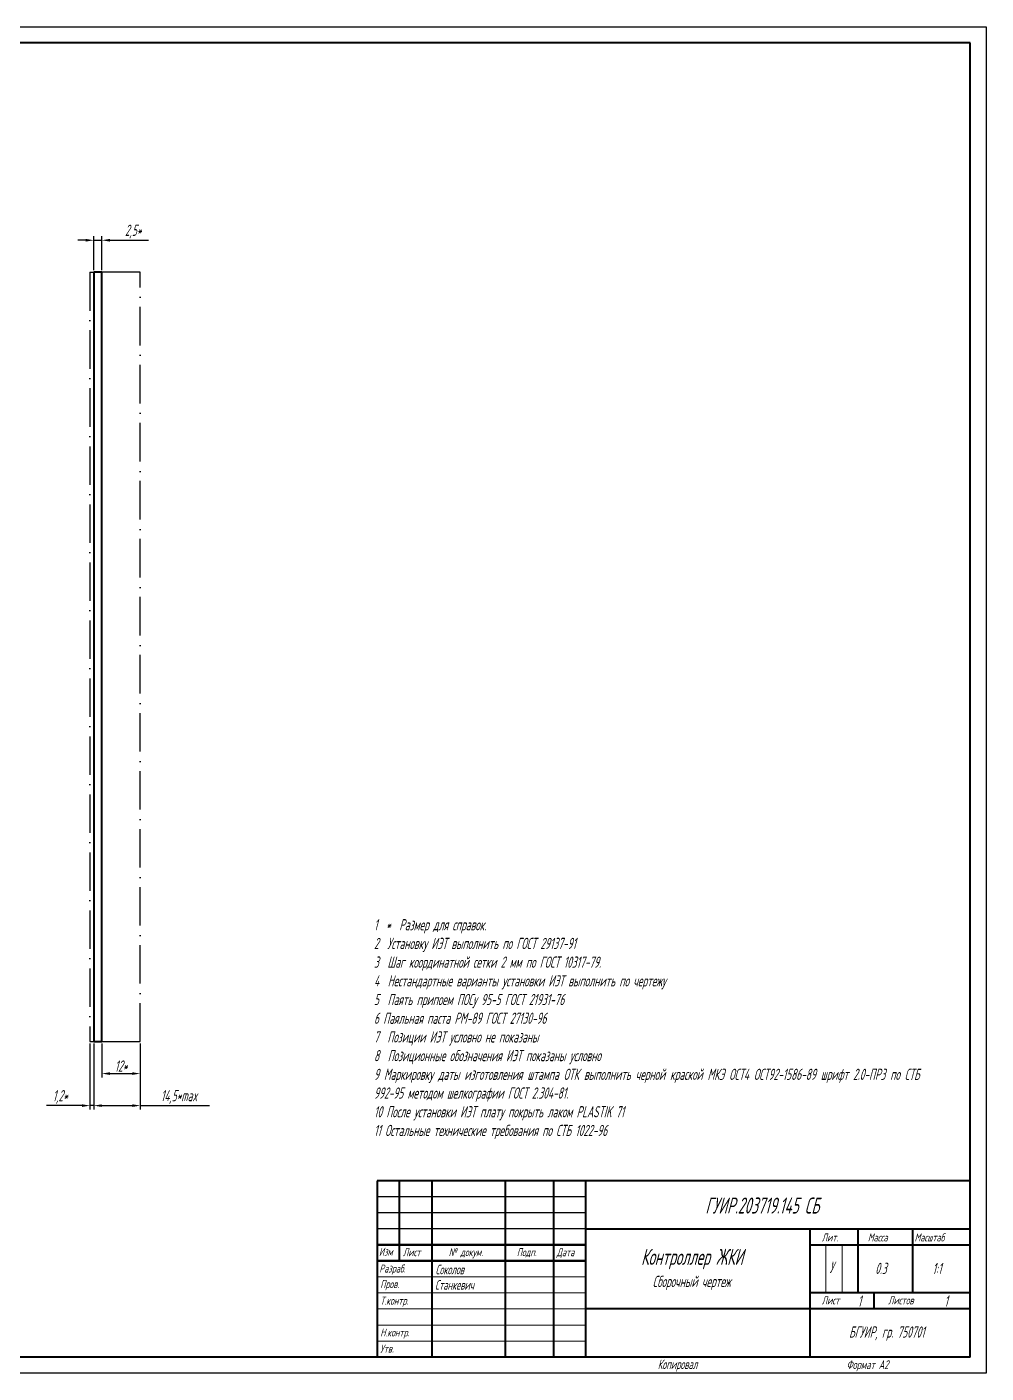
# Model space of a CAD drawing. Extents: x 0 to 597, y 0 to 420.
# Drawn here: x 297.7 to 597, y 0 to 420 of the extents above; entities that cross this region are included whole.
import ezdxf

# ---------------------------------------------------------------- set-up
doc = ezdxf.new("R2010")
doc.units = 0
doc.header["$MEASUREMENT"] = 0
doc.linetypes.add('ACAD_ISO10W100', pattern=[18, 12, -3, 0, -3])
doc.layers.get('0').update_dxf_attribs({"linetype": 'CONTINUOUS'})
doc.layers.get('DEFPOINTS').update_dxf_attribs({"linetype": 'CONTINUOUS'})
doc.layers.add('KONTUR', color=7, linetype='CONTINUOUS')
doc.layers.add('штрих-пунктир', color=7, linetype='ACAD_ISO10W100')
for name, color, linetype, lineweight in [('Основная', 7, 'CONTINUOUS', 40), ('текст', 7, 'CONTINUOUS', 30), ('тонкая', 7, 'CONTINUOUS', 20)]:
    doc.layers.add(name, color=color, linetype=linetype, lineweight=lineweight)
doc.styles.get("Standard").update_dxf_attribs({"font": 'gost.TTF', "oblique": 15})
doc.styles.add('стиль рамки', font='gost.TTF', dxfattribs={"width": 0.75, "oblique": 15, "height": 3.5})
doc.styles.add('стиль1', font='gost.TTF', dxfattribs={"width": 0.75, "oblique": 15, "height": 3.5})
doc.dimstyles.get("Standard").update_dxf_attribs({"dimtxt": 3, "dimasz": 3, "dimexe": 2.5, "dimexo": 2.5, "dimgap": 1.5, "dimtad": 0, "dimtih": 1, "dimtoh": 1, "dimdec": 4, "dimzin": 0, "dimdsep": 46, "dimtxsty": 'Standard', "dimcen": -3, "dimdle": 1.25, "dimadec": 0, "dimazin": 0, "dimtfac": 0.75, "dimtdec": 4, "dimtofl": 0, "dimtmove": 0, "dimatfit": 3, "dimfxl": 1, "dimtvp": 1.5, "dimtolj": 1, "dimtzin": 0, "dimarcsym": 0})

# ---------------------------------------------------------------- blocks, each defined once
blk = doc.blocks.new('*D6')
at = {"color": 0, "lineweight": -2, "transparency": 16777216}
for p, q in [((317.37, 102.81), (317.37, 82.19)), ((318.57, 102.81), (318.57, 82.19)), ((314.87, 83.44), (303.82, 83.44)), ((318.57, 83.44), (317.37, 83.44)), ((321.07, 83.44), (323.57, 83.44))]:
    blk.add_line(p, q, dxfattribs=at)
at = {"color": 0, "transparency": 16777216}
for points in [[(314.87, 83.86), (314.87, 83.02), (317.37, 83.44)], [(321.07, 83.86), (321.07, 83.02), (318.57, 83.44)]]:
    blk.add_solid(points, dxfattribs=at)
at = {"layer": 'DEFPOINTS', "color": 0, "transparency": 16777216}
for p in [(317.37, 103.44), (318.57, 103.44), (318.57, 83.44)]:
    blk.add_point(p, dxfattribs=at)
at = {"color": 0, "transparency": 16777216, "insert": (308.09, 86.15), "char_height": 3.5, "attachment_point": 5, "style": 'стиль1'}
blk.add_mtext('\\A1;1,2*', dxfattribs=at)
blk = doc.blocks.new('*D7')
at = {"color": 0, "lineweight": -2, "transparency": 16777216}
for p, q in [((318.57, 102.81), (318.57, 82.19)), ((333.07, 102.81), (333.07, 82.19)), ((321.07, 83.44), (330.57, 83.44)), ((333.07, 83.44), (354.7, 83.44))]:
    blk.add_line(p, q, dxfattribs=at)
at = {"color": 0, "transparency": 16777216}
for points in [[(321.07, 83.86), (321.07, 83.02), (318.57, 83.44)], [(330.57, 83.86), (330.57, 83.02), (333.07, 83.44)]]:
    blk.add_solid(points, dxfattribs=at)
at = {"layer": 'DEFPOINTS', "color": 0, "transparency": 16777216}
for p in [(318.57, 103.44), (333.07, 103.44), (333.07, 83.44)]:
    blk.add_point(p, dxfattribs=at)
at = {"color": 0, "transparency": 16777216, "insert": (345.13, 86.15), "char_height": 3.5, "attachment_point": 5, "style": 'стиль1'}
blk.add_mtext('\\A1;14,5*max', dxfattribs=at)
blk = doc.blocks.new('*D8')
at = {"color": 0, "lineweight": -2, "transparency": 16777216}
for p, q in [((321.07, 102.81), (321.07, 92.19)), ((333.07, 102.81), (333.07, 92.19)), ((323.57, 93.44), (330.57, 93.44))]:
    blk.add_line(p, q, dxfattribs=at)
at = {"color": 0, "transparency": 16777216}
for points in [[(323.57, 93.86), (323.57, 93.02), (321.07, 93.44)], [(330.57, 93.86), (330.57, 93.02), (333.07, 93.44)]]:
    blk.add_solid(points, dxfattribs=at)
at = {"layer": 'DEFPOINTS', "color": 0, "transparency": 16777216}
for p in [(321.07, 103.44), (333.07, 103.44), (333.07, 93.44)]:
    blk.add_point(p, dxfattribs=at)
at = {"color": 0, "transparency": 16777216, "insert": (327.07, 95.81), "char_height": 3.5, "attachment_point": 5, "style": 'стиль1'}
blk.add_mtext('\\A1;12*', dxfattribs=at)
blk = doc.blocks.new('*D9')
at = {"color": 0, "lineweight": -2, "transparency": 16777216}
for p, q in [((316.07, 353.44), (313.57, 353.44)), ((318.57, 344.06), (318.57, 354.69)), ((318.57, 353.44), (321.07, 353.44)), ((321.07, 344.06), (321.07, 354.69)), ((323.57, 353.44), (335.62, 353.44))]:
    blk.add_line(p, q, dxfattribs=at)
at = {"color": 0, "transparency": 16777216}
for points in [[(316.07, 353.86), (316.07, 353.02), (318.57, 353.44)], [(323.57, 353.86), (323.57, 353.02), (321.07, 353.44)]]:
    blk.add_solid(points, dxfattribs=at)
at = {"layer": 'DEFPOINTS', "color": 0, "transparency": 16777216}
for p in [(321.07, 353.44), (318.57, 343.44), (321.07, 343.44)]:
    blk.add_point(p, dxfattribs=at)
at = {"color": 0, "transparency": 16777216, "insert": (330.85, 356.15), "char_height": 3.5, "attachment_point": 5, "style": 'стиль1'}
blk.add_mtext('\\A1;2,5*', dxfattribs=at)

msp = doc.modelspace()

# ---------------------------------------------------------------- linework, layer by layer
for p, q in [((471.99575, 54.99759), (406.99575, 54.99759)), ((471.99575, 49.99759), (406.99575, 49.99759)), ((471.99575, 44.99759), (406.99575, 44.99759)), ((541.99575, 4.99759), (541.99575, 4.99759))]:
    msp.add_line(p, q)
at = {"lineweight": 50}
for p, q in [((471.99575, 39.99759), (406.99575, 39.99759)), ((471.99575, 34.99759), (406.99575, 34.99759))]:
    msp.add_line(p, q, dxfattribs=at)
at = {"layer": 'KONTUR'}
for p, q in [((-0.00425, 419.99759), (596.99575, 419.99759)), ((596.99575, 419.99759), (596.99575, -0.00241)), ((596.99575, -0.00241), (-0.00425, -0.00241))]:
    msp.add_line(p, q, dxfattribs=at)
at = {"layer": 'Основная'}
for p, q in [((591.99575, 414.99759), (19.99575, 414.99759)), ((591.99575, 4.99759), (591.99575, 414.99759)), ((321.07052, 343.4389), (318.57052, 343.4389)), ((318.57052, 343.4389), (318.57052, 103.439)), ((321.07052, 103.439), (321.07052, 343.4389)), ((318.57052, 103.439), (321.07052, 103.439)), ((406.99575, 59.99759), (406.99575, 4.99759)), ((591.99575, 59.99759), (406.99575, 59.99759)), ((413.99575, 34.99759), (413.99575, 59.99759)), ((423.99575, 59.99759), (423.99575, 4.99759)), ((446.99575, 4.99759), (446.99575, 59.99759)), ((461.99575, 59.99759), (461.99575, 4.99759)), ((471.99575, 59.99759), (471.99575, 4.99759)), ((471.99575, 44.99759), (591.99575, 44.99759)), ((541.99575, 44.99759), (541.99575, 4.99759)), ((556.99575, 44.99759), (556.99575, 24.99759)), ((573.99575, 44.99759), (573.99575, 24.99759)), ((541.99575, 39.99759), (591.99575, 39.99759)), ((591.99575, 24.99759), (541.99575, 24.99759)), ((561.99575, 24.99759), (561.99575, 19.99759)), ((591.99575, 19.99759), (471.99575, 19.99759)), ((591.99575, 4.99759), (7.99575, 4.99759))]:
    msp.add_line(p, q, dxfattribs=at)
at = {"layer": 'тонкая'}
for p, q in [((546.98339, 39.7889), (546.98339, 24.99759)), ((552.06133, 39.7889), (552.06133, 24.99759)), ((406.99575, 29.99759), (471.99575, 29.99759)), ((471.99575, 24.99759), (406.99575, 24.99759)), ((471.99575, 19.99759), (406.99575, 19.99759))]:
    msp.add_line(p, q, dxfattribs=at)
for points in [[(406.99575, 14.99759), (471.99575, 14.99759)], [(406.99575, 9.99759), (471.99575, 9.99759)]]:
    msp.add_lwpolyline(points, dxfattribs=at)
at = {"layer": 'штрих-пунктир'}
for p, q in [((317.37052, 343.4389), (317.37052, 103.439)), ((317.37052, 343.4389), (318.57052, 343.4389)), ((333.07052, 343.4389), (321.07052, 343.4389)), ((333.07052, 103.439), (333.07052, 343.4389)), ((317.37052, 103.439), (318.57052, 103.439)), ((321.07052, 103.439), (333.07052, 103.439))]:
    msp.add_line(p, q, dxfattribs=at)

# ---------------------------------------------------------------- texts
at = {"layer": 'текст', "oblique": 15, "width": 0.75}
for s, height, style, p in [('Лит.', 2.5, 'стиль рамки', (545.71372, 41.06278)), ('Масса', 2.5, 'стиль рамки', (560.08821, 41.06278)), ('Масштаб', 2.5, 'стиль рамки', (574.68043, 41.06278)), ('Изм', 2.5, 'стиль рамки', (407.54087, 36.60971)), ('Лист', 2.5, 'стиль рамки', (415.01664, 36.45941)), ('№ докум. ', 2.5, 'стиль рамки', (429.3003, 36.45941)), ('Подп.', 2.5, 'стиль рамки', (450.55281, 36.45941)), ('Дата', 2.5, 'стиль рамки', (463.00392, 36.45941)), ('Разраб.', 2.5, 'стиль рамки', (407.65704, 31.35878)), ('0.3', 3.5, 'стиль1', (562.40724, 30.91649)), ('1:1', 3.5, 'стиль1', (580.25243, 30.87379)), ('Пров.', 2.5, 'стиль рамки', (407.95794, 26.52666)), ('Т.контр.', 2.5, 'стиль рамки', (407.95794, 21.33175)), ('Лист', 2.5, 'стиль рамки', (545.71372, 21.44891)), ('Листов', 2.5, 'стиль рамки', (566.43813, 21.44891)), ('Н.контр.', 2.5, 'стиль рамки', (407.95794, 11.40953)), ('Утв.', 2.5, 'стиль рамки', (407.95794, 6.38992)), ('Копировал', 3, 'стиль рамки', (494.53128, 1.24759)), ('Формат А2', 2.75, 'стиль рамки', (553.45985, 1.24759))]:
    msp.add_text(s, height=height, dxfattribs=dict(at, style=style)).set_placement(p)
at = {"layer": 'текст', "insert": (405.99227, 141.63391), "char_height": 3.5, "width": 169.744488, "attachment_point": 1, "style": 'стиль1'}
msp.add_mtext('\\pxqj;1  *  Размер для справок.\\P2  Установку ИЭТ выполнить по ГОСТ 29137-91 \\P\\pr1.09015;3  Шаг координатной сетки 2 мм по ГОСТ 10317-79.\\P\\pr0;4  Нестандартные варианты установки ИЭТ выполнить по чертежу\\P\\pi-4,l4,q*,t2;5  Паять припоем ПОСу 95-5 ГОСТ 21931-76\\P6 Паяльная паста РМ-89 ГОСТ 27130-96\\P\\pi0,l0,r1.09015,qj,tz;7  Позиции ИЭТ условно не показаны\\P8  Позиционные обозначения ИЭТ показаны условно\\P\\pr0;9 Маркировку даты изготовления штампа ОТК выполнить черной краской МКЭ ОСТ4 ОСТ92-1586-89 шрифт 2.0-ПРЗ по СТБ 992-95 методом шелкографии ГОСТ 2.304-81.\\P10 После установки ИЭТ плату покрыть лаком PLASTIK 71\\P\\pr1.09015;11 Остальные технические требования по СТБ 1022-96', dxfattribs=at)
at = {"layer": 'текст', "attachment_point": 1, "style": 'стиль1'}
for s, width, gutter_width, heights, insert, char_height in [('ГУИР.203719.145 СБ', 105.1199659, 47.88355, [0], (509.39953, 54.76738), 5), ('Контроллер ЖКИ', 63.2793366, 12.5, [0], (489.34575, 38.7472), 5), ('Соколов', 7.5622176, 12.5, [0], (425.19624, 33.81452), 3), ('У', 4.1000559, 17.5, [0], (548.12613, 34.75474), 3.5), ('Сборочный чертеж', 63.2793366, 12.5, [0], (492.95543, 30.34513), 3.5), ('Станкевич', 7.5622176, 12.5, [0], (425.02917, 28.99507), 3), ('1', 5.6989518, 17.5, [0], (556.9569, 24.22284), 3.5), ('1', 5.6989518, 17.5, [0], (583.96805, 24.22527), 3.5), ('БГУИР, гр. 750701', 46.6836445, 17.5, [4.6556], (554.23635, 14.55961), 3.5)]:
    msp.add_mtext_dynamic_manual_height_columns(s, width=width, gutter_width=gutter_width, heights=heights, dxfattribs=dict(at, insert=insert, char_height=char_height))

# ---------------------------------------------------------------- dimensions: what is measured, and where the dimension line sits
for base, p1, p2, picture, middle in [((321.07052, 353.4389), (318.57052, 343.4389), (321.07052, 343.4389), '*D9', (330.84745, 356.14724)), ((333.07052, 93.439), (321.07052, 103.439), (333.07052, 103.439), '*D8', (327.07052, 95.814))]:
    dim = msp.add_linear_dim(base=base, p1=p1, p2=p2, text='<>*', dimstyle='Standard', override={"dimtxt": 2.5, "dimasz": 2.5, "dimexe": 1.25, "dimexo": 0.625, "dimgap": 0.625, "dimtad": 1, "dimtih": 0, "dimtoh": 0, "dimzin": 8, "dimlunit": 6, "dimtxsty": 'стиль1', "dimcen": 2.5, "dimtofl": 1, "dimtvp": 0})
    dim.commit()
    dim.dimension.update_dxf_attribs({"geometry": picture, "text_midpoint": middle})
for base, p1, p2, text, picture, middle in [((318.57052, 83.439), (317.37052, 103.439), (318.57052, 103.439), '<>*', '*D6', (308.0936, 83.439)), ((333.07052, 83.439), (318.57052, 103.439), (333.07052, 103.439), '<>*max', '*D7', (345.13313, 83.439))]:
    dim = msp.add_linear_dim(base=base, p1=p1, p2=p2, text=text, dimstyle='Standard', override={"dimtxt": 2.5, "dimasz": 2.5, "dimexe": 1.25, "dimexo": 0.625, "dimgap": 0.625, "dimtad": 1, "dimtih": 0, "dimtoh": 0, "dimzin": 8, "dimlunit": 6, "dimtxsty": 'стиль1', "dimcen": 2.5, "dimtofl": 1, "dimtvp": 0})
    dim.commit()
    dim.dimension.update_dxf_attribs({"geometry": picture, "text_midpoint": middle, "dimtype": 160})

doc.saveas('drawing.dxf')
